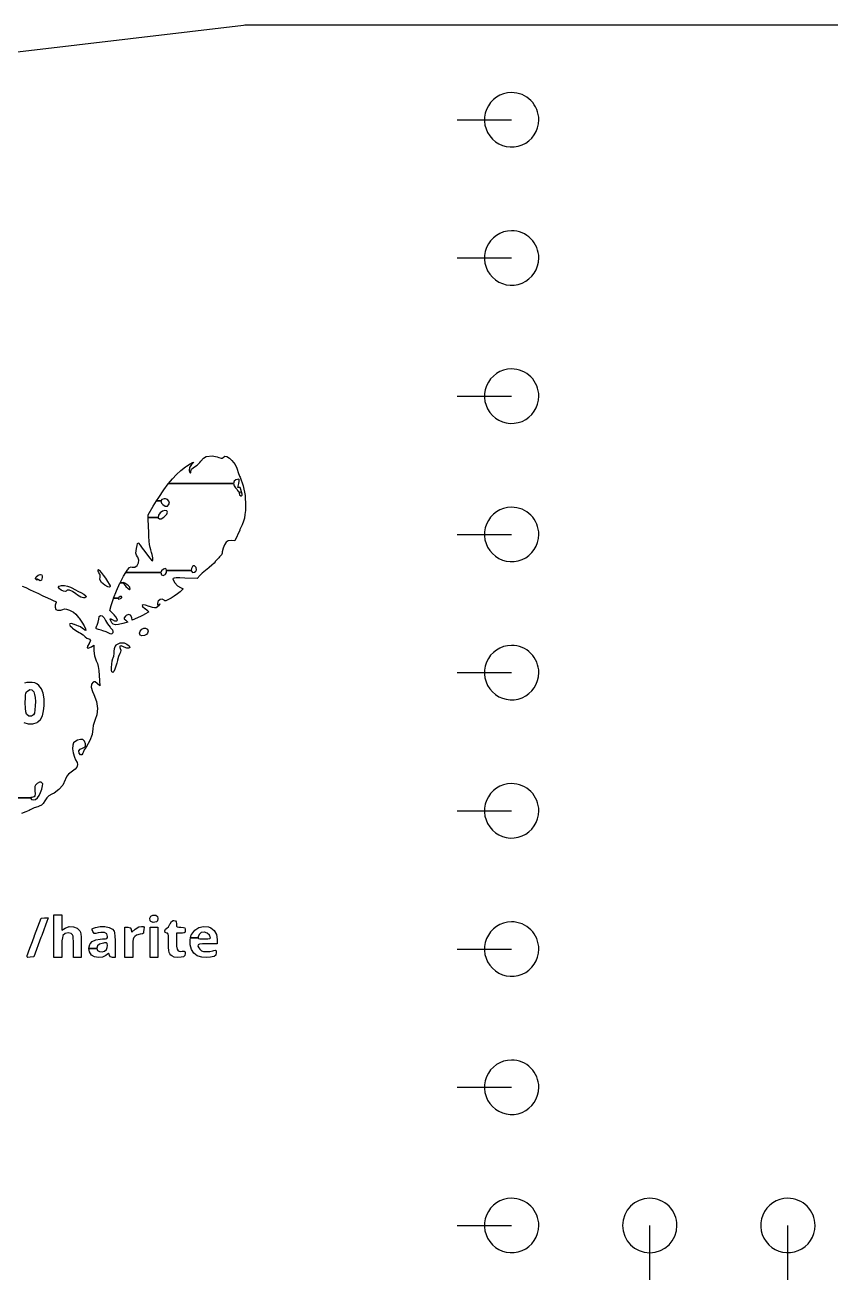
# Model space of a CAD drawing. Header units: millimetres. Extents: x 10 to 287, y 10 to 200.
# Drawn here: x 116.43 to 131.25, y 126.05 to 149.11 of the extents above; entities that cross this region are included whole.
import ezdxf

# ---------------------------------------------------------------- set-up
doc = ezdxf.new("R2010")
doc.units = ezdxf.units.MM
doc.layers.get('0').update_dxf_attribs({"linetype": 'CONTINUOUS'})

msp = doc.modelspace()

# ---------------------------------------------------------------- linework, layer by layer
at = {"color": 7}
for points in [[(120.4495, 149.1021), (47.0489, 140.4462)], [(144.5, 149.1072), (120.5507, 149.1072)], [(124.38, 147.3672), (125.38, 147.3672)], [(124.38, 147.3672), (125.38, 147.3672)], [(124.38, 147.3672), (125.38, 147.3672)], [(124.38, 147.3672), (125.38, 147.3672)], [(124.38, 144.8272), (125.38, 144.8272)], [(124.38, 144.8272), (125.38, 144.8272)], [(124.38, 144.8272), (125.38, 144.8272)], [(124.38, 144.8272), (125.38, 144.8272)], [(124.38, 142.2872), (125.38, 142.2872)], [(124.38, 142.2872), (125.38, 142.2872)], [(124.38, 142.2872), (125.38, 142.2872)], [(124.38, 142.2872), (125.38, 142.2872)], [(124.38, 139.7472), (125.38, 139.7472)], [(124.38, 139.7472), (125.38, 139.7472)], [(124.38, 139.7472), (125.38, 139.7472)], [(124.38, 139.7472), (125.38, 139.7472)], [(116.3826, 138.7944), (116.4451, 138.7699), (116.5293, 138.7314), (116.6397, 138.6782), (116.6667, 138.6651), (116.7598, 138.6202), (116.8442, 138.5804), (116.9137, 138.5484), (116.9618, 138.5272), (116.9795, 138.5204), (117.0071, 138.5065), (117.0035, 138.4874), (117.0005, 138.4835), (116.9875, 138.4487), (116.9862, 138.4091), (116.9986, 138.3703), (117.0311, 138.3546), (117.0401, 138.3533), (117.0918, 138.3566), (117.1265, 138.3682), (117.1565, 138.3776), (117.1946, 138.3731), (117.2518, 138.3532), (117.2598, 138.35), (117.3212, 138.3199), (117.369, 138.2813), (117.4164, 138.2231), (117.4255, 138.2101), (117.4772, 138.1325), (117.5173, 138.0655), (117.5427, 138.0145), (117.5505, 137.985), (117.5489, 137.9811), (117.532, 137.9866), (117.5005, 138.0104), (117.4914, 138.0185), (117.4527, 138.0486), (117.421, 138.0637), (117.4171, 138.0642), (117.3846, 138.072), (117.3405, 138.0908), (117.3389, 138.0916), (117.2888, 138.1082), (117.2589, 138.104), (117.2485, 138.0908), (117.2601, 138.0702), (117.2971, 138.0366), (117.3084, 138.0274), (117.3669, 137.9845), (117.4277, 137.9459), (117.4524, 137.9326), (117.4995, 137.9035), (117.533, 137.8728), (117.5378, 137.8656), (117.5671, 137.8381), (117.5899, 137.832), (117.627, 137.8221), (117.6342, 137.7935), (117.6113, 137.7472), (117.6093, 137.7442), (117.5788, 137.6921), (117.5747, 137.6614), (117.5955, 137.6545), (117.6395, 137.6735), (117.6534, 137.6822), (117.6975, 137.711), (117.6975, 137.6104), (117.7076, 137.5137), (117.7415, 137.4256), (117.7418, 137.4251), (117.7642, 137.3749), (117.7796, 137.3193), (117.7902, 137.2482), (117.7978, 137.153), (117.8096, 136.9656), (117.7617, 137.0097), (117.7242, 137.038), (117.6963, 137.041), (117.6833, 137.0347), (117.6541, 136.9977), (117.6511, 136.939), (117.6743, 136.8577), (117.6973, 136.8052), (117.7442, 136.6769), (117.763, 136.551), (117.7534, 136.434), (117.723, 136.347), (117.6858, 136.2386), (117.6796, 136.1736), (117.6648, 136.0711), (117.6221, 135.9575), (117.5545, 135.8404), (117.5545, 135.8403), (117.5224, 135.7888), (117.4987, 135.7425), (117.4933, 135.7287), (117.4745, 135.6942), (117.4516, 135.6951), (117.4289, 135.7254), (117.4209, 135.7686), (117.4462, 135.8021), (117.4908, 135.8206), (117.5277, 135.8391), (117.5432, 135.8582), (117.5447, 135.9014), (117.5267, 135.9476), (117.4967, 135.9786), (117.4924, 135.9806), (117.4526, 135.9811), (117.4002, 135.9647), (117.3503, 135.9373), (117.3244, 135.9142), (117.3089, 135.872), (117.3078, 135.8076), (117.3197, 135.731), (117.3434, 135.652), (117.3637, 135.6058), (117.3887, 135.5527), (117.3975, 135.5181), (117.3921, 135.4894), (117.3835, 135.4713), (117.3536, 135.4346), (117.3056, 135.3949), (117.2794, 135.3779), (117.2292, 135.3438), (117.1987, 135.3068), (117.177, 135.252), (117.1726, 135.2374), (117.1277, 135.1417), (117.0561, 135.0567), (116.9664, 134.9919), (116.9245, 134.9726), (116.872, 134.9458), (116.8324, 134.906), (116.7999, 134.8537), (116.7674, 134.8001), (116.7366, 134.7691), (116.6951, 134.7506), (116.6674, 134.7429), (116.5981, 134.7197), (116.5261, 134.6873), (116.5064, 134.6764), (116.4467, 134.6472), (116.3705, 134.6175)], [(124.38, 137.2072), (125.38, 137.2072)], [(124.38, 137.2072), (125.38, 137.2072)], [(124.38, 137.2072), (125.38, 137.2072)], [(124.38, 137.2072), (125.38, 137.2072)], [(116.4123, 136.2919), (116.4889, 136.2677), (116.5746, 136.2684), (116.6536, 136.2932), (116.6698, 136.3027), (116.7191, 136.3485), (116.7532, 136.4141), (116.7742, 136.5046), (116.7828, 136.5995), (116.7829, 136.7272), (116.7678, 136.8277), (116.7361, 136.9071), (116.6884, 136.969), (116.6499, 137.0036), (116.6138, 137.0213), (116.5653, 137.0276), (116.5275, 137.0282), (116.4657, 137.0258), (116.4245, 137.0151)], [(114.6283, 134.9085), (116.5364, 134.9085), (116.5494, 134.8775), (116.5816, 134.8671), (116.6231, 134.8776), (116.6607, 134.9059), (116.6907, 134.9485), (116.7192, 135.0063), (116.7425, 135.0685), (116.7568, 135.1243), (116.758, 135.1631), (116.7554, 135.1694), (116.7289, 135.1968), (116.6964, 135.1955), (116.6534, 135.168), (116.6246, 135.1422), (116.6116, 135.1158), (116.6105, 135.0758), (116.6148, 135.0342), (116.6196, 134.9771), (116.6154, 134.9446), (116.6002, 134.9264), (116.5924, 134.9217), (116.5609, 134.9119), (116.5477, 134.9151), (116.537, 134.9135), (116.5364, 134.9085), (114.6283, 134.9085)], [(124.38, 134.6672), (125.38, 134.6672)], [(124.38, 134.6672), (125.38, 134.6672)], [(124.38, 134.6672), (125.38, 134.6672)], [(124.38, 134.6672), (125.38, 134.6672)], [(124.38, 132.1272), (125.38, 132.1272)], [(124.38, 132.1272), (125.38, 132.1272)], [(124.38, 132.1272), (125.38, 132.1272)], [(124.38, 132.1272), (125.38, 132.1272)], [(124.38, 129.5872), (125.38, 129.5872)], [(124.38, 129.5872), (125.38, 129.5872)], [(124.38, 129.5872), (125.38, 129.5872)], [(124.38, 129.5872), (125.38, 129.5872)], [(124.38, 127.0472), (125.38, 127.0472)], [(124.38, 127.0472), (125.38, 127.0472)], [(124.38, 127.0472), (125.38, 127.0472)], [(124.38, 127.0472), (125.38, 127.0472)], [(127.92, 126.0472), (127.92, 127.0472)], [(127.92, 126.0472), (127.92, 127.0472)], [(127.92, 126.0472), (127.92, 127.0472)], [(127.92, 126.0472), (127.92, 127.0472)], [(130.46, 126.0472), (130.46, 127.0472)], [(130.46, 126.0472), (130.46, 127.0472)], [(130.46, 126.0472), (130.46, 127.0472)], [(130.46, 126.0472), (130.46, 127.0472)]]:
    msp.add_lwpolyline(points, dxfattribs=at)
for points in [[(125.38, 147.8672)], [(125.38, 147.8672)], [(125.38, 147.8672)], [(125.38, 147.8672)], [(125.38, 145.3272)], [(125.38, 145.3272)], [(125.38, 145.3272)], [(125.38, 145.3272)], [(125.38, 142.7872)], [(125.38, 142.7872)], [(125.38, 142.7872)], [(125.38, 142.7872)], [(119.9643, 141.1746), (119.9968, 141.1627), (120.04, 141.1466), (120.0628, 141.146), (120.0766, 141.1611), (120.0775, 141.1627), (120.1037, 141.1867), (120.141, 141.1817), (120.1917, 141.1468), (120.2371, 141.1033), (120.2971, 141.031), (120.3286, 140.9664), (120.3333, 140.9471), (120.3495, 140.8871), (120.3752, 140.8195), (120.3855, 140.7971), (120.4452, 140.6391), (120.4801, 140.4612), (120.489, 140.2705), (120.4849, 140.1898), (120.4773, 140.1117), (120.4669, 140.0485), (120.4502, 139.9889), (120.424, 139.9215), (120.3852, 139.835), (120.3799, 139.8236), (120.2885, 139.6271), (120.2267, 139.6328), (120.1662, 139.6271), (120.1291, 139.6027), (120.0992, 139.5578), (120.0733, 139.4941), (120.0575, 139.4283), (120.0554, 139.4012), (120.0427, 139.372), (120.011, 139.3338), (119.996, 139.3197), (119.957, 139.2817), (119.9307, 139.2491), (119.9265, 139.2412), (119.9079, 139.2179), (119.8684, 139.1814), (119.8163, 139.1393), (119.8117, 139.1358), (119.7498, 139.0867), (119.691, 139.0363), (119.6511, 138.9982), (119.5952, 138.9397), (119.3695, 138.9456), (119.2765, 138.9478), (119.2137, 138.9481), (119.1756, 138.9459), (119.1568, 138.9401), (119.1516, 138.9302), (119.1547, 138.9151), (119.155, 138.9142), (119.1865, 138.8567), (119.2391, 138.8033), (119.2916, 138.7709), (119.3406, 138.7498), (119.2827, 138.6944), (119.2358, 138.6556), (119.1726, 138.6106), (119.1175, 138.5758), (119.06, 138.5432), (119.0245, 138.528), (119.0034, 138.528), (118.9893, 138.5401), (118.9569, 138.5578), (118.9167, 138.5496), (118.8816, 138.519), (118.8755, 138.5091), (118.8659, 138.4767), (118.8698, 138.4525), (118.8829, 138.4465), (118.8962, 138.4597), (118.9093, 138.4715), (118.9118, 138.4637), (118.8985, 138.4401), (118.8686, 138.4149), (118.8421, 138.4003), (118.8157, 138.3965), (118.7783, 138.4043), (118.719, 138.4245), (118.7167, 138.4253), (118.6477, 138.4459), (118.6025, 138.4509), (118.5837, 138.4419), (118.5938, 138.4201), (118.6354, 138.3868), (118.6391, 138.3844), (118.6797, 138.3551), (118.7037, 138.3317), (118.7064, 138.3257), (118.6913, 138.3121), (118.6506, 138.2885), (118.5915, 138.2587), (118.5549, 138.2416), (118.403, 138.1729), (118.394, 138.2212), (118.3733, 138.262), (118.3373, 138.2748), (118.2949, 138.2581), (118.2772, 138.2419), (118.2543, 138.2135), (118.2567, 138.1945), (118.2834, 138.1706), (118.3243, 138.1375), (118.2309, 138.1098), (118.1497, 138.089), (118.0935, 138.0842), (118.0552, 138.0957), (118.0289, 138.1217), (118.0079, 138.1607), (118.0011, 138.187), (118.0059, 138.2018), (118.025, 138.1908), (118.0338, 138.183), (118.0759, 138.1582), (118.1149, 138.1562), (118.1348, 138.1709), (118.1293, 138.192), (118.1042, 138.2298), (118.0702, 138.2701), (117.9949, 138.3518), (118.0177, 138.4409), (118.0576, 138.571), (118.0584, 138.5732), (118.1478, 138.5732), (118.1486, 138.5518), (118.1565, 138.5554), (118.1858, 138.5724), (118.1931, 138.5732), (118.2139, 138.5845), (118.2155, 138.5911), (118.204, 138.6084), (118.1793, 138.6069), (118.1557, 138.5905), (118.1478, 138.5732), (118.0584, 138.5732), (118.1116, 138.7114), (118.1749, 138.8511), (118.1797, 138.8601), (118.2333, 138.8601), (118.2441, 138.8427), (118.2713, 138.8085), (118.2887, 138.7883), (118.3268, 138.7519), (118.3553, 138.7366), (118.3687, 138.7432), (118.3616, 138.7722), (118.3579, 138.7795), (118.3377, 138.8027), (118.3048, 138.8288), (118.2695, 138.8513), (118.2423, 138.8633), (118.2333, 138.8601), (118.1797, 138.8601), (118.2424, 138.9792), (118.2865, 139.0489), (118.93, 139.0489), (118.942, 139.0073), (118.9717, 138.9926), (119.0095, 139.0087), (119.0157, 139.0144), (119.0317, 139.0444), (119.0366, 139.0814), (119.0355, 139.086), (119.489, 139.086), (119.4912, 139.0707), (119.5138, 139.0493), (119.5467, 139.0508), (119.5761, 139.0712), (119.588, 139.0981), (119.5803, 139.1415), (119.5502, 139.1682), (119.5334, 139.1713), (119.5137, 139.1567), (119.4966, 139.1228), (119.489, 139.086), (119.0355, 139.086), (119.0299, 139.1105), (119.0181, 139.118), (118.976, 139.1061), (118.9419, 139.0779), (118.93, 139.0489), (118.2865, 139.0489), (118.309, 139.0846), (118.3181, 139.0971), (118.3539, 139.1367), (118.3855, 139.1488), (118.4017, 139.1467), (118.4548, 139.1484), (118.4963, 139.1764), (118.5214, 139.222), (118.5258, 139.2766), (118.5047, 139.3314), (118.5015, 139.3358), (118.4805, 139.3689), (118.4723, 139.4011), (118.4754, 139.4459), (118.4825, 139.4875), (118.4936, 139.5431), (118.503, 139.5823), (118.5074, 139.5946), (118.5197, 139.5835), (118.5484, 139.5489), (118.5893, 139.496), (118.637, 139.4317), (118.6864, 139.3653), (118.7287, 139.311), (118.7595, 139.2746), (118.7737, 139.2617), (118.7856, 139.2761), (118.784, 139.3175), (118.7696, 139.3802), (118.7583, 139.416), (118.7432, 139.4636), (118.7317, 139.5095), (118.7232, 139.5608), (118.7167, 139.6243), (118.7114, 139.7069), (118.7064, 139.8155), (118.7044, 139.8683), (118.6971, 140.0598), (118.8817, 140.0598), (118.8834, 140.0544), (118.9023, 140.0322), (118.9349, 140.0362), (118.9853, 140.0671), (118.9953, 140.0746), (119.0388, 140.118), (119.0533, 140.1547), (119.0408, 140.1788), (119.0034, 140.1845), (118.9609, 140.1735), (118.916, 140.144), (118.8869, 140.102), (118.8817, 140.0598), (118.6971, 140.0598), (118.6952, 140.1094), (118.7903, 140.2645), (118.8513, 140.362), (118.9288, 140.362), (118.944, 140.3223), (118.9657, 140.2969), (119.0111, 140.2655), (119.0507, 140.2689), (119.0733, 140.2885), (119.0868, 140.3203), (119.0761, 140.3595), (119.0542, 140.39), (119.0182, 140.4006), (118.9931, 140.4007), (118.9454, 140.3893), (118.9288, 140.362), (118.8513, 140.362), (118.8926, 140.428), (118.9828, 140.564), (119.0647, 140.6769), (119.0717, 140.6855), (120.2689, 140.6855), (120.2795, 140.6395), (120.3053, 140.6054), (120.3324, 140.5742), (120.3411, 140.552), (120.3558, 140.5319), (120.3723, 140.5277), (120.3888, 140.523), (120.3823, 140.5176), (120.3687, 140.4985), (120.377, 140.4735), (120.4009, 140.4582), (120.4067, 140.4577), (120.4251, 140.4702), (120.4235, 140.489), (120.4124, 140.5299), (120.4022, 140.5704), (120.3862, 140.6065), (120.3637, 140.6104), (120.3455, 140.61), (120.3493, 140.6316), (120.3652, 140.683), (120.3729, 140.7283), (120.3711, 140.7567), (120.3656, 140.7611), (120.3373, 140.7566), (120.3098, 140.7501), (120.2791, 140.7264), (120.2689, 140.6855), (119.0717, 140.6855), (119.1419, 140.7711), (119.2181, 140.8511), (119.297, 140.9214), (119.3824, 140.9865), (119.4009, 140.9995), (119.4676, 141.044), (119.5113, 141.0694), (119.5305, 141.0752), (119.5237, 141.0611), (119.4925, 141.0292), (119.4554, 140.9756), (119.4516, 140.9193), (119.4658, 140.8864), (119.4783, 140.8741), (119.483, 140.8928), (119.4834, 140.9079), (119.492, 140.9456), (119.5232, 140.9737), (119.547, 140.9862), (119.5957, 141.0196), (119.6449, 141.0691), (119.6623, 141.0918), (119.7117, 141.1492), (119.7627, 141.1768), (119.7709, 141.1787), (119.8741, 141.1893)], [(125.38, 140.2472)], [(125.38, 140.2472)], [(125.38, 140.2472)], [(125.38, 140.2472)], [(117.8021, 139.0863), (117.8328, 139.0499), (117.8715, 138.9986), (117.9129, 138.9402), (117.9517, 138.8824), (117.9822, 138.8329), (117.9992, 138.7994), (118.001, 138.792), (117.9879, 138.7792), (117.9523, 138.7867), (117.9002, 138.8131), (117.8996, 138.8135), (117.8391, 138.8641), (117.8108, 138.9212), (117.8121, 138.9668), (117.8145, 139.0025), (117.8069, 139.0184), (117.7912, 139.0392), (117.7806, 139.0699), (117.7793, 139.0948), (117.785, 139.1002)], [(116.7418, 139.0044), (116.7489, 138.9786), (116.7474, 138.9542), (116.7357, 138.9063), (116.7127, 138.8922), (116.6778, 138.9115), (116.6719, 138.9169), (116.6523, 138.9319), (116.6528, 138.9233), (116.6575, 138.9068), (116.6464, 138.9109), (116.6272, 138.9326), (116.6257, 138.9392), (116.6405, 138.9692), (116.6747, 138.9969), (116.7136, 139.0107), (116.7175, 139.0109)], [(117.1556, 138.8059), (117.2157, 138.7955), (117.2716, 138.7762), (117.291, 138.7658), (117.3465, 138.7347), (117.4155, 138.7), (117.4562, 138.6812), (117.5153, 138.6497), (117.5486, 138.6206), (117.5544, 138.5977), (117.5308, 138.5845), (117.5054, 138.5828), (117.4587, 138.5962), (117.3984, 138.6321), (117.3694, 138.6543), (117.3046, 138.6991), (117.2498, 138.722), (117.21, 138.7216), (117.1922, 138.7027), (117.1738, 138.6954), (117.1387, 138.7046), (117.0982, 138.7246), (117.0636, 138.7497), (117.046, 138.7741), (117.0455, 138.7781), (117.0609, 138.7976), (117.1008, 138.8067)], [(117.8499, 138.248), (117.8863, 138.2115), (117.9145, 138.1647), (117.9515, 138.1031), (117.9964, 138.044), (118.006, 138.0335), (118.0402, 137.9919), (118.0498, 137.9613), (118.0443, 137.9409), (118.0305, 137.9186), (118.0115, 137.9168), (117.9748, 137.9341), (117.9245, 137.956), (117.8603, 137.978), (117.8345, 137.9853), (117.7829, 138.0001), (117.7475, 138.0123), (117.739, 138.0167), (117.7406, 138.0365), (117.7558, 138.0737), (117.7587, 138.0795), (117.7788, 138.1347), (117.7868, 138.1873), (117.7954, 138.2368), (117.818, 138.2568)], [(118.6821, 138.006), (118.6965, 137.9694), (118.6877, 137.9295), (118.6692, 137.9089), (118.6273, 137.8905), (118.5814, 137.8861), (118.5489, 137.8974), (118.5489, 137.8974), (118.5357, 137.9314), (118.548, 137.9701), (118.5784, 138.0042), (118.6197, 138.0242), (118.6472, 138.0254)], [(118.2541, 137.753), (118.3065, 137.7299), (118.348, 137.6975), (118.3588, 137.672), (118.3434, 137.6574), (118.3067, 137.6574), (118.2534, 137.6758), (118.2449, 137.6801), (118.1991, 137.6973), (118.1752, 137.6922), (118.1769, 137.6664), (118.1843, 137.6527), (118.1959, 137.6215), (118.1878, 137.585), (118.1757, 137.5598), (118.1518, 137.501), (118.1341, 137.4362), (118.1331, 137.4307), (118.1216, 137.3837), (118.1033, 137.3276), (118.0824, 137.2727), (118.0626, 137.2293), (118.0481, 137.2076), (118.046, 137.2068), (118.0315, 137.2189), (118.0303, 137.2207), (118.0246, 137.2501), (118.0242, 137.3017), (118.0281, 137.3629), (118.0354, 137.4214), (118.0449, 137.4648), (118.0519, 137.479), (118.0637, 137.5077), (118.0712, 137.5584), (118.0726, 137.5931), (118.0754, 137.6523), (118.0872, 137.6895), (118.1127, 137.7178), (118.1196, 137.7235), (118.1847, 137.7558)], [(125.38, 137.7072)], [(125.38, 137.7072)], [(125.38, 137.7072)], [(125.38, 137.7072)], [(116.5608, 136.891), (116.5934, 136.8517), (116.6094, 136.8083), (116.619, 136.7503), (116.6227, 136.6764), (116.6211, 136.597), (116.6148, 136.5225), (116.6043, 136.4633), (116.5908, 136.4308), (116.5503, 136.4058), (116.5035, 136.4083), (116.4652, 136.4368), (116.4611, 136.4432), (116.4489, 136.4848), (116.4411, 136.5564), (116.4382, 136.6524), (116.4382, 136.657), (116.439, 136.7395), (116.4426, 136.7945), (116.4504, 136.8301), (116.4638, 136.8548), (116.4763, 136.8688), (116.5208, 136.8971)], [(125.38, 135.1672)], [(125.38, 135.1672)], [(125.38, 135.1672)], [(125.38, 135.1672)], [(116.8572, 132.7019), (116.8579, 132.701), (116.852, 132.683), (116.8353, 132.6366), (116.8098, 132.5666), (116.7772, 132.4781), (116.7394, 132.3761), (116.7252, 132.3382), (116.5925, 131.9821), (116.5272, 131.9765), (116.4849, 131.9747), (116.4698, 131.9832), (116.4735, 132.0075), (116.4747, 132.0113), (116.4848, 132.0403), (116.5053, 132.0967), (116.534, 132.1747), (116.5687, 132.268), (116.6072, 132.3709), (116.6084, 132.3742), (116.7292, 132.6966), (116.7936, 132.7021), (116.8356, 132.7041)], [(117.108, 132.6168), (117.108, 132.4745), (117.1713, 132.5119), (117.2467, 132.5391), (117.3241, 132.5383), (117.393, 132.5106), (117.425, 132.4823), (117.4416, 132.4605), (117.4529, 132.4358), (117.4599, 132.4013), (117.4636, 132.35), (117.4651, 132.2749), (117.4653, 132.2044), (117.4653, 131.9732), (117.3938, 131.9732), (117.3224, 131.9732), (117.3224, 132.1782), (117.322, 132.2667), (117.32, 132.3265), (117.315, 132.3645), (117.306, 132.3877), (117.2915, 132.4029), (117.2801, 132.4108), (117.2268, 132.4268), (117.1726, 132.4135), (117.1306, 132.3744), (117.127, 132.3682), (117.1189, 132.3357), (117.1125, 132.2772), (117.1087, 132.2022), (117.108, 132.153), (117.108, 131.9732), (117.0366, 131.9732), (116.9651, 131.9732), (116.9651, 132.3661), (116.9651, 132.7591), (117.0366, 132.7591), (117.108, 132.7591)], [(118.8351, 132.7518), (118.8406, 132.7502), (118.867, 132.7264), (118.877, 132.6873), (118.8699, 132.6485), (118.8481, 132.627), (118.7914, 132.6167), (118.7489, 132.6311), (118.7367, 132.6455), (118.7259, 132.6926), (118.7435, 132.7309), (118.7823, 132.7531)], [(119.201, 132.6474), (119.2136, 132.6268), (119.2158, 132.5894), (119.2175, 132.551), (119.2291, 132.5328), (119.2604, 132.5273), (119.2961, 132.5269), (119.3456, 132.5253), (119.369, 132.5164), (119.3761, 132.4935), (119.3765, 132.4733), (119.3742, 132.4404), (119.3607, 132.4247), (119.3265, 132.42), (119.2961, 132.4197), (119.2158, 132.4197), (119.2158, 132.2701), (119.2186, 132.1818), (119.2288, 132.1242), (119.2493, 132.0926), (119.2827, 132.0823), (119.323, 132.0866), (119.3603, 132.0908), (119.3745, 132.0769), (119.3765, 132.0461), (119.3704, 132.0083), (119.3477, 131.9859), (119.3017, 131.9754), (119.2403, 131.9732), (119.1773, 131.9797), (119.1319, 132.0032), (119.1167, 132.017), (119.0966, 132.0397), (119.0838, 132.0648), (119.0767, 132.1005), (119.0735, 132.1551), (119.0729, 132.2369), (119.0729, 132.2403), (119.0724, 132.3218), (119.0701, 132.374), (119.0646, 132.4035), (119.0548, 132.4165), (119.0393, 132.4197), (119.0371, 132.4197), (119.0088, 132.4319), (119.0018, 132.4603), (119.0161, 132.4922), (119.0372, 132.509), (119.0679, 132.538), (119.0959, 132.5836), (119.0988, 132.5901), (119.1237, 132.6339), (119.1548, 132.6508), (119.1702, 132.6519)], [(125.38, 132.6272)], [(125.38, 132.6272)], [(125.38, 132.6272)], [(125.38, 132.6272)], [(117.901, 132.5408), (117.9792, 132.5239), (118.0405, 132.4926), (118.0711, 132.4581), (118.0788, 132.4261), (118.085, 132.3662), (118.089, 132.2861), (118.0904, 132.1976), (118.0904, 131.9732), (118.0441, 131.9732), (118.0026, 131.9851), (117.9884, 132.0089), (117.9774, 132.0378), (117.9706, 132.0446), (117.9521, 132.0347), (117.919, 132.0107), (117.9167, 132.0089), (117.8553, 131.9796), (117.7819, 131.9712), (117.7101, 131.9832), (117.6538, 132.0153), (117.652, 132.017), (117.6181, 132.0737), (117.608, 132.1401), (117.7511, 132.1401), (117.7656, 132.1031), (117.802, 132.0816), (117.8492, 132.0765), (117.8964, 132.0891), (117.9327, 132.1204), (117.9335, 132.1216), (117.9436, 132.1543), (117.9473, 132.1943), (117.9452, 132.2267), (117.9317, 132.2397), (117.897, 132.2389), (117.8754, 132.2361), (117.8045, 132.2188), (117.7643, 132.1883), (117.7511, 132.1421), (117.7511, 132.1401), (117.608, 132.1401), (117.6074, 132.1442), (117.6216, 132.2137), (117.6275, 132.2259), (117.6668, 132.2654), (117.7325, 132.2948), (117.8157, 132.3107), (117.8577, 132.3125), (117.9109, 132.3141), (117.9376, 132.3214), (117.9467, 132.339), (117.9475, 132.355), (117.9339, 132.4047), (117.8938, 132.431), (117.8288, 132.433), (117.8268, 132.4327), (117.7749, 132.4235), (117.7354, 132.4132), (117.7319, 132.4119), (117.704, 132.4158), (117.6821, 132.4481), (117.6679, 132.4806), (117.6689, 132.4982), (117.6916, 132.5106), (117.7314, 132.5242), (117.8152, 132.5415)], [(118.613, 132.5419), (118.6246, 132.5259), (118.6196, 132.4889), (118.6118, 132.4451), (118.6084, 132.4176), (118.6084, 132.4175), (118.5928, 132.4069), (118.5546, 132.4019), (118.549, 132.4019), (118.483, 132.3856), (118.4508, 132.3605), (118.4325, 132.3371), (118.421, 132.3087), (118.4148, 132.2667), (118.4123, 132.2028), (118.412, 132.1462), (118.412, 131.9732), (118.3405, 131.9732), (118.2691, 131.9732), (118.2691, 132.25), (118.2691, 132.5269), (118.3223, 132.5269), (118.3637, 132.5197), (118.3838, 132.4925), (118.3868, 132.4821), (118.398, 132.4373), (118.4592, 132.491), (118.5252, 132.5338), (118.5756, 132.5448)], [(118.8764, 132.25), (118.8764, 131.9732), (118.8049, 131.9732), (118.7335, 131.9732), (118.7335, 132.25), (118.7335, 132.5269), (118.8049, 132.5269), (118.8764, 132.5269)], [(119.8061, 132.5335), (119.8479, 132.5177), (119.9129, 132.4682), (119.9529, 132.3949), (119.966, 132.3053), (119.966, 132.2232), (119.7873, 132.2232), (119.6984, 132.2219), (119.6416, 132.2164), (119.6133, 132.2043), (119.6101, 132.1831), (119.6283, 132.1506), (119.6457, 132.1274), (119.6757, 132.0976), (119.7129, 132.0837), (119.7696, 132.0803), (119.832, 132.084), (119.8867, 132.0931), (119.9023, 132.0978), (119.9344, 132.1068), (119.9464, 132.0942), (119.9481, 132.0616), (119.9395, 132.0176), (119.908, 131.9929), (119.9023, 131.9906), (119.8409, 131.9775), (119.7624, 131.9741), (119.682, 131.9799), (119.6155, 131.9942), (119.5981, 132.0012), (119.5375, 132.0497), (119.4941, 132.1216), (119.4701, 132.2076), (119.468, 132.2988), (119.4761, 132.3312), (119.614, 132.3312), (119.6216, 132.3192), (119.6484, 132.3139), (119.7017, 132.3126), (119.7236, 132.3125), (119.793, 132.315), (119.8308, 132.323), (119.8409, 132.3354), (119.8249, 132.3843), (119.7842, 132.4216), (119.7297, 132.4375), (119.726, 132.4376), (119.6717, 132.4289), (119.6375, 132.3978), (119.6186, 132.3527), (119.614, 132.3312), (119.4761, 132.3312), (119.4899, 132.386), (119.4971, 132.4015), (119.5525, 132.4751), (119.6276, 132.5233), (119.7147, 132.5437)], [(125.38, 130.0872)], [(125.38, 130.0872)], [(125.38, 130.0872)], [(125.38, 130.0872)], [(125.38, 127.5472)], [(125.38, 127.5472)], [(125.38, 127.5472)], [(125.38, 127.5472)], [(127.92, 127.5472)], [(127.92, 127.5472)], [(127.92, 127.5472)], [(127.92, 127.5472)], [(130.46, 127.5472)], [(130.46, 127.5472)], [(130.46, 127.5472)], [(130.46, 127.5472)]]:
    msp.add_lwpolyline(points, close=True, dxfattribs=at)
for points in [[(120.5507, 149.1072), (120.516902, 149.107211), (120.483125, 149.105509), (120.4495, 149.1021)], [(125.38, 147.8672), (125.177769, 147.8672), (124.995451, 147.745379), (124.91806, 147.558542)], [(125.38, 147.8672), (125.177769, 147.8672), (124.995451, 147.745379), (124.91806, 147.558542)], [(125.38, 147.8672), (125.177769, 147.8672), (124.995451, 147.745379), (124.91806, 147.558542)], [(125.38, 147.8672), (125.177769, 147.8672), (124.995451, 147.745379), (124.91806, 147.558542)], [(125.733553, 147.720753), (125.639785, 147.814522), (125.512608, 147.8672), (125.38, 147.8672)], [(125.733553, 147.720753), (125.639785, 147.814522), (125.512608, 147.8672), (125.38, 147.8672)], [(125.733553, 147.720753), (125.639785, 147.814522), (125.512608, 147.8672), (125.38, 147.8672)], [(125.733553, 147.720753), (125.639785, 147.814522), (125.512608, 147.8672), (125.38, 147.8672)], [(125.88, 147.3672), (125.88, 147.499808), (125.827322, 147.626985), (125.733553, 147.720753)], [(125.88, 147.3672), (125.88, 147.499808), (125.827322, 147.626985), (125.733553, 147.720753)], [(125.88, 147.3672), (125.88, 147.499808), (125.827322, 147.626985), (125.733553, 147.720753)], [(125.88, 147.3672), (125.88, 147.499808), (125.827322, 147.626985), (125.733553, 147.720753)], [(124.91806, 147.558542), (124.84067, 147.371705), (124.883448, 147.156646), (125.026447, 147.013647)], [(124.91806, 147.558542), (124.84067, 147.371705), (124.883448, 147.156646), (125.026447, 147.013647)], [(124.91806, 147.558542), (124.84067, 147.371705), (124.883448, 147.156646), (125.026447, 147.013647)], [(124.91806, 147.558542), (124.84067, 147.371705), (124.883448, 147.156646), (125.026447, 147.013647)], [(125.571342, 146.90526), (125.758179, 146.982651), (125.88, 147.164969), (125.88, 147.3672)], [(125.571342, 146.90526), (125.758179, 146.982651), (125.88, 147.164969), (125.88, 147.3672)], [(125.571342, 146.90526), (125.758179, 146.982651), (125.88, 147.164969), (125.88, 147.3672)], [(125.571342, 146.90526), (125.758179, 146.982651), (125.88, 147.164969), (125.88, 147.3672)], [(125.026447, 147.013647), (125.169446, 146.870648), (125.384505, 146.82787), (125.571342, 146.90526)], [(125.026447, 147.013647), (125.169446, 146.870648), (125.384505, 146.82787), (125.571342, 146.90526)], [(125.026447, 147.013647), (125.169446, 146.870648), (125.384505, 146.82787), (125.571342, 146.90526)], [(125.026447, 147.013647), (125.169446, 146.870648), (125.384505, 146.82787), (125.571342, 146.90526)], [(125.38, 145.3272), (125.177769, 145.3272), (124.995451, 145.205379), (124.91806, 145.018542)], [(125.38, 145.3272), (125.177769, 145.3272), (124.995451, 145.205379), (124.91806, 145.018542)], [(125.38, 145.3272), (125.177769, 145.3272), (124.995451, 145.205379), (124.91806, 145.018542)], [(125.38, 145.3272), (125.177769, 145.3272), (124.995451, 145.205379), (124.91806, 145.018542)], [(125.733553, 145.180753), (125.639785, 145.274522), (125.512608, 145.3272), (125.38, 145.3272)], [(125.733553, 145.180753), (125.639785, 145.274522), (125.512608, 145.3272), (125.38, 145.3272)], [(125.733553, 145.180753), (125.639785, 145.274522), (125.512608, 145.3272), (125.38, 145.3272)], [(125.733553, 145.180753), (125.639785, 145.274522), (125.512608, 145.3272), (125.38, 145.3272)], [(125.88, 144.8272), (125.88, 144.959808), (125.827322, 145.086985), (125.733553, 145.180753)], [(125.88, 144.8272), (125.88, 144.959808), (125.827322, 145.086985), (125.733553, 145.180753)], [(125.88, 144.8272), (125.88, 144.959808), (125.827322, 145.086985), (125.733553, 145.180753)], [(125.88, 144.8272), (125.88, 144.959808), (125.827322, 145.086985), (125.733553, 145.180753)], [(124.91806, 145.018542), (124.84067, 144.831705), (124.883448, 144.616646), (125.026447, 144.473647)], [(124.91806, 145.018542), (124.84067, 144.831705), (124.883448, 144.616646), (125.026447, 144.473647)], [(124.91806, 145.018542), (124.84067, 144.831705), (124.883448, 144.616646), (125.026447, 144.473647)], [(124.91806, 145.018542), (124.84067, 144.831705), (124.883448, 144.616646), (125.026447, 144.473647)], [(125.571342, 144.36526), (125.758179, 144.442651), (125.88, 144.624969), (125.88, 144.8272)], [(125.571342, 144.36526), (125.758179, 144.442651), (125.88, 144.624969), (125.88, 144.8272)], [(125.571342, 144.36526), (125.758179, 144.442651), (125.88, 144.624969), (125.88, 144.8272)], [(125.571342, 144.36526), (125.758179, 144.442651), (125.88, 144.624969), (125.88, 144.8272)], [(125.026447, 144.473647), (125.169446, 144.330648), (125.384505, 144.28787), (125.571342, 144.36526)], [(125.026447, 144.473647), (125.169446, 144.330648), (125.384505, 144.28787), (125.571342, 144.36526)], [(125.026447, 144.473647), (125.169446, 144.330648), (125.384505, 144.28787), (125.571342, 144.36526)], [(125.026447, 144.473647), (125.169446, 144.330648), (125.384505, 144.28787), (125.571342, 144.36526)], [(125.38, 142.7872), (125.177769, 142.7872), (124.995451, 142.665379), (124.91806, 142.478542)], [(125.38, 142.7872), (125.177769, 142.7872), (124.995451, 142.665379), (124.91806, 142.478542)], [(125.38, 142.7872), (125.177769, 142.7872), (124.995451, 142.665379), (124.91806, 142.478542)], [(125.38, 142.7872), (125.177769, 142.7872), (124.995451, 142.665379), (124.91806, 142.478542)], [(125.733553, 142.640753), (125.639785, 142.734522), (125.512608, 142.7872), (125.38, 142.7872)], [(125.733553, 142.640753), (125.639785, 142.734522), (125.512608, 142.7872), (125.38, 142.7872)], [(125.733553, 142.640753), (125.639785, 142.734522), (125.512608, 142.7872), (125.38, 142.7872)], [(125.733553, 142.640753), (125.639785, 142.734522), (125.512608, 142.7872), (125.38, 142.7872)], [(125.88, 142.2872), (125.88, 142.419808), (125.827322, 142.546985), (125.733553, 142.640753)], [(125.88, 142.2872), (125.88, 142.419808), (125.827322, 142.546985), (125.733553, 142.640753)], [(125.88, 142.2872), (125.88, 142.419808), (125.827322, 142.546985), (125.733553, 142.640753)], [(125.88, 142.2872), (125.88, 142.419808), (125.827322, 142.546985), (125.733553, 142.640753)], [(124.91806, 142.478542), (124.84067, 142.291705), (124.883448, 142.076646), (125.026447, 141.933647)], [(124.91806, 142.478542), (124.84067, 142.291705), (124.883448, 142.076646), (125.026447, 141.933647)], [(124.91806, 142.478542), (124.84067, 142.291705), (124.883448, 142.076646), (125.026447, 141.933647)], [(124.91806, 142.478542), (124.84067, 142.291705), (124.883448, 142.076646), (125.026447, 141.933647)], [(125.571342, 141.82526), (125.758179, 141.902651), (125.88, 142.084969), (125.88, 142.2872)], [(125.571342, 141.82526), (125.758179, 141.902651), (125.88, 142.084969), (125.88, 142.2872)], [(125.571342, 141.82526), (125.758179, 141.902651), (125.88, 142.084969), (125.88, 142.2872)], [(125.571342, 141.82526), (125.758179, 141.902651), (125.88, 142.084969), (125.88, 142.2872)], [(125.026447, 141.933647), (125.169446, 141.790648), (125.384505, 141.74787), (125.571342, 141.82526)], [(125.026447, 141.933647), (125.169446, 141.790648), (125.384505, 141.74787), (125.571342, 141.82526)], [(125.026447, 141.933647), (125.169446, 141.790648), (125.384505, 141.74787), (125.571342, 141.82526)], [(125.026447, 141.933647), (125.169446, 141.790648), (125.384505, 141.74787), (125.571342, 141.82526)], [(125.38, 140.2472), (125.177769, 140.2472), (124.995451, 140.125379), (124.91806, 139.938542)], [(125.38, 140.2472), (125.177769, 140.2472), (124.995451, 140.125379), (124.91806, 139.938542)], [(125.38, 140.2472), (125.177769, 140.2472), (124.995451, 140.125379), (124.91806, 139.938542)], [(125.38, 140.2472), (125.177769, 140.2472), (124.995451, 140.125379), (124.91806, 139.938542)], [(125.733553, 140.100753), (125.639785, 140.194522), (125.512608, 140.2472), (125.38, 140.2472)], [(125.733553, 140.100753), (125.639785, 140.194522), (125.512608, 140.2472), (125.38, 140.2472)], [(125.733553, 140.100753), (125.639785, 140.194522), (125.512608, 140.2472), (125.38, 140.2472)], [(125.733553, 140.100753), (125.639785, 140.194522), (125.512608, 140.2472), (125.38, 140.2472)], [(125.88, 139.7472), (125.88, 139.879808), (125.827322, 140.006985), (125.733553, 140.100753)], [(125.88, 139.7472), (125.88, 139.879808), (125.827322, 140.006985), (125.733553, 140.100753)], [(125.88, 139.7472), (125.88, 139.879808), (125.827322, 140.006985), (125.733553, 140.100753)], [(125.88, 139.7472), (125.88, 139.879808), (125.827322, 140.006985), (125.733553, 140.100753)], [(124.91806, 139.938542), (124.84067, 139.751705), (124.883448, 139.536646), (125.026447, 139.393647)], [(124.91806, 139.938542), (124.84067, 139.751705), (124.883448, 139.536646), (125.026447, 139.393647)], [(124.91806, 139.938542), (124.84067, 139.751705), (124.883448, 139.536646), (125.026447, 139.393647)], [(124.91806, 139.938542), (124.84067, 139.751705), (124.883448, 139.536646), (125.026447, 139.393647)], [(125.571342, 139.28526), (125.758179, 139.362651), (125.88, 139.544969), (125.88, 139.7472)], [(125.571342, 139.28526), (125.758179, 139.362651), (125.88, 139.544969), (125.88, 139.7472)], [(125.571342, 139.28526), (125.758179, 139.362651), (125.88, 139.544969), (125.88, 139.7472)], [(125.571342, 139.28526), (125.758179, 139.362651), (125.88, 139.544969), (125.88, 139.7472)], [(125.026447, 139.393647), (125.169446, 139.250648), (125.384505, 139.20787), (125.571342, 139.28526)], [(125.026447, 139.393647), (125.169446, 139.250648), (125.384505, 139.20787), (125.571342, 139.28526)], [(125.026447, 139.393647), (125.169446, 139.250648), (125.384505, 139.20787), (125.571342, 139.28526)], [(125.026447, 139.393647), (125.169446, 139.250648), (125.384505, 139.20787), (125.571342, 139.28526)], [(125.38, 137.7072), (125.177769, 137.7072), (124.995451, 137.585379), (124.91806, 137.398542)], [(125.38, 137.7072), (125.177769, 137.7072), (124.995451, 137.585379), (124.91806, 137.398542)], [(125.38, 137.7072), (125.177769, 137.7072), (124.995451, 137.585379), (124.91806, 137.398542)], [(125.38, 137.7072), (125.177769, 137.7072), (124.995451, 137.585379), (124.91806, 137.398542)], [(125.733553, 137.560753), (125.639785, 137.654522), (125.512608, 137.7072), (125.38, 137.7072)], [(125.733553, 137.560753), (125.639785, 137.654522), (125.512608, 137.7072), (125.38, 137.7072)], [(125.733553, 137.560753), (125.639785, 137.654522), (125.512608, 137.7072), (125.38, 137.7072)], [(125.733553, 137.560753), (125.639785, 137.654522), (125.512608, 137.7072), (125.38, 137.7072)], [(125.88, 137.2072), (125.88, 137.339808), (125.827322, 137.466985), (125.733553, 137.560753)], [(125.88, 137.2072), (125.88, 137.339808), (125.827322, 137.466985), (125.733553, 137.560753)], [(125.88, 137.2072), (125.88, 137.339808), (125.827322, 137.466985), (125.733553, 137.560753)], [(125.88, 137.2072), (125.88, 137.339808), (125.827322, 137.466985), (125.733553, 137.560753)], [(124.91806, 137.398542), (124.84067, 137.211705), (124.883448, 136.996646), (125.026447, 136.853647)], [(124.91806, 137.398542), (124.84067, 137.211705), (124.883448, 136.996646), (125.026447, 136.853647)], [(124.91806, 137.398542), (124.84067, 137.211705), (124.883448, 136.996646), (125.026447, 136.853647)], [(124.91806, 137.398542), (124.84067, 137.211705), (124.883448, 136.996646), (125.026447, 136.853647)], [(125.571342, 136.74526), (125.758179, 136.822651), (125.88, 137.004969), (125.88, 137.2072)], [(125.571342, 136.74526), (125.758179, 136.822651), (125.88, 137.004969), (125.88, 137.2072)], [(125.571342, 136.74526), (125.758179, 136.822651), (125.88, 137.004969), (125.88, 137.2072)], [(125.571342, 136.74526), (125.758179, 136.822651), (125.88, 137.004969), (125.88, 137.2072)], [(125.026447, 136.853647), (125.169446, 136.710648), (125.384505, 136.66787), (125.571342, 136.74526)], [(125.026447, 136.853647), (125.169446, 136.710648), (125.384505, 136.66787), (125.571342, 136.74526)], [(125.026447, 136.853647), (125.169446, 136.710648), (125.384505, 136.66787), (125.571342, 136.74526)], [(125.026447, 136.853647), (125.169446, 136.710648), (125.384505, 136.66787), (125.571342, 136.74526)], [(125.38, 135.1672), (125.177769, 135.1672), (124.995451, 135.045379), (124.91806, 134.858542)], [(125.38, 135.1672), (125.177769, 135.1672), (124.995451, 135.045379), (124.91806, 134.858542)], [(125.38, 135.1672), (125.177769, 135.1672), (124.995451, 135.045379), (124.91806, 134.858542)], [(125.38, 135.1672), (125.177769, 135.1672), (124.995451, 135.045379), (124.91806, 134.858542)], [(125.733553, 135.020753), (125.639785, 135.114522), (125.512608, 135.1672), (125.38, 135.1672)], [(125.733553, 135.020753), (125.639785, 135.114522), (125.512608, 135.1672), (125.38, 135.1672)], [(125.733553, 135.020753), (125.639785, 135.114522), (125.512608, 135.1672), (125.38, 135.1672)], [(125.733553, 135.020753), (125.639785, 135.114522), (125.512608, 135.1672), (125.38, 135.1672)], [(125.88, 134.6672), (125.88, 134.799808), (125.827322, 134.926985), (125.733553, 135.020753)], [(125.88, 134.6672), (125.88, 134.799808), (125.827322, 134.926985), (125.733553, 135.020753)], [(125.88, 134.6672), (125.88, 134.799808), (125.827322, 134.926985), (125.733553, 135.020753)], [(125.88, 134.6672), (125.88, 134.799808), (125.827322, 134.926985), (125.733553, 135.020753)], [(124.91806, 134.858542), (124.84067, 134.671705), (124.883448, 134.456646), (125.026447, 134.313647)], [(124.91806, 134.858542), (124.84067, 134.671705), (124.883448, 134.456646), (125.026447, 134.313647)], [(124.91806, 134.858542), (124.84067, 134.671705), (124.883448, 134.456646), (125.026447, 134.313647)], [(124.91806, 134.858542), (124.84067, 134.671705), (124.883448, 134.456646), (125.026447, 134.313647)], [(125.571342, 134.20526), (125.758179, 134.282651), (125.88, 134.464969), (125.88, 134.6672)], [(125.571342, 134.20526), (125.758179, 134.282651), (125.88, 134.464969), (125.88, 134.6672)], [(125.571342, 134.20526), (125.758179, 134.282651), (125.88, 134.464969), (125.88, 134.6672)], [(125.571342, 134.20526), (125.758179, 134.282651), (125.88, 134.464969), (125.88, 134.6672)], [(125.026447, 134.313647), (125.169446, 134.170648), (125.384505, 134.12787), (125.571342, 134.20526)], [(125.026447, 134.313647), (125.169446, 134.170648), (125.384505, 134.12787), (125.571342, 134.20526)], [(125.026447, 134.313647), (125.169446, 134.170648), (125.384505, 134.12787), (125.571342, 134.20526)], [(125.026447, 134.313647), (125.169446, 134.170648), (125.384505, 134.12787), (125.571342, 134.20526)], [(125.38, 132.6272), (125.177769, 132.6272), (124.995451, 132.505379), (124.91806, 132.318542)], [(125.38, 132.6272), (125.177769, 132.6272), (124.995451, 132.505379), (124.91806, 132.318542)], [(125.38, 132.6272), (125.177769, 132.6272), (124.995451, 132.505379), (124.91806, 132.318542)], [(125.38, 132.6272), (125.177769, 132.6272), (124.995451, 132.505379), (124.91806, 132.318542)], [(125.733553, 132.480753), (125.639785, 132.574522), (125.512608, 132.6272), (125.38, 132.6272)], [(125.733553, 132.480753), (125.639785, 132.574522), (125.512608, 132.6272), (125.38, 132.6272)], [(125.733553, 132.480753), (125.639785, 132.574522), (125.512608, 132.6272), (125.38, 132.6272)], [(125.733553, 132.480753), (125.639785, 132.574522), (125.512608, 132.6272), (125.38, 132.6272)], [(125.88, 132.1272), (125.88, 132.259808), (125.827322, 132.386985), (125.733553, 132.480753)], [(125.88, 132.1272), (125.88, 132.259808), (125.827322, 132.386985), (125.733553, 132.480753)], [(125.88, 132.1272), (125.88, 132.259808), (125.827322, 132.386985), (125.733553, 132.480753)], [(125.88, 132.1272), (125.88, 132.259808), (125.827322, 132.386985), (125.733553, 132.480753)], [(124.91806, 132.318542), (124.84067, 132.131705), (124.883448, 131.916646), (125.026447, 131.773647)], [(124.91806, 132.318542), (124.84067, 132.131705), (124.883448, 131.916646), (125.026447, 131.773647)], [(124.91806, 132.318542), (124.84067, 132.131705), (124.883448, 131.916646), (125.026447, 131.773647)], [(124.91806, 132.318542), (124.84067, 132.131705), (124.883448, 131.916646), (125.026447, 131.773647)], [(125.571342, 131.66526), (125.758179, 131.742651), (125.88, 131.924969), (125.88, 132.1272)], [(125.571342, 131.66526), (125.758179, 131.742651), (125.88, 131.924969), (125.88, 132.1272)], [(125.571342, 131.66526), (125.758179, 131.742651), (125.88, 131.924969), (125.88, 132.1272)], [(125.571342, 131.66526), (125.758179, 131.742651), (125.88, 131.924969), (125.88, 132.1272)], [(125.026447, 131.773647), (125.169446, 131.630648), (125.384505, 131.58787), (125.571342, 131.66526)], [(125.026447, 131.773647), (125.169446, 131.630648), (125.384505, 131.58787), (125.571342, 131.66526)], [(125.026447, 131.773647), (125.169446, 131.630648), (125.384505, 131.58787), (125.571342, 131.66526)], [(125.026447, 131.773647), (125.169446, 131.630648), (125.384505, 131.58787), (125.571342, 131.66526)], [(125.38, 130.0872), (125.177769, 130.0872), (124.995451, 129.965379), (124.91806, 129.778542)], [(125.38, 130.0872), (125.177769, 130.0872), (124.995451, 129.965379), (124.91806, 129.778542)], [(125.38, 130.0872), (125.177769, 130.0872), (124.995451, 129.965379), (124.91806, 129.778542)], [(125.38, 130.0872), (125.177769, 130.0872), (124.995451, 129.965379), (124.91806, 129.778542)], [(125.733553, 129.940753), (125.639785, 130.034522), (125.512608, 130.0872), (125.38, 130.0872)], [(125.733553, 129.940753), (125.639785, 130.034522), (125.512608, 130.0872), (125.38, 130.0872)], [(125.733553, 129.940753), (125.639785, 130.034522), (125.512608, 130.0872), (125.38, 130.0872)], [(125.733553, 129.940753), (125.639785, 130.034522), (125.512608, 130.0872), (125.38, 130.0872)], [(125.88, 129.5872), (125.88, 129.719808), (125.827322, 129.846985), (125.733553, 129.940753)], [(125.88, 129.5872), (125.88, 129.719808), (125.827322, 129.846985), (125.733553, 129.940753)], [(125.88, 129.5872), (125.88, 129.719808), (125.827322, 129.846985), (125.733553, 129.940753)], [(125.88, 129.5872), (125.88, 129.719808), (125.827322, 129.846985), (125.733553, 129.940753)], [(124.91806, 129.778542), (124.84067, 129.591705), (124.883448, 129.376646), (125.026447, 129.233647)], [(124.91806, 129.778542), (124.84067, 129.591705), (124.883448, 129.376646), (125.026447, 129.233647)], [(124.91806, 129.778542), (124.84067, 129.591705), (124.883448, 129.376646), (125.026447, 129.233647)], [(124.91806, 129.778542), (124.84067, 129.591705), (124.883448, 129.376646), (125.026447, 129.233647)], [(125.571342, 129.12526), (125.758179, 129.202651), (125.88, 129.384969), (125.88, 129.5872)], [(125.571342, 129.12526), (125.758179, 129.202651), (125.88, 129.384969), (125.88, 129.5872)], [(125.571342, 129.12526), (125.758179, 129.202651), (125.88, 129.384969), (125.88, 129.5872)], [(125.571342, 129.12526), (125.758179, 129.202651), (125.88, 129.384969), (125.88, 129.5872)], [(125.026447, 129.233647), (125.169446, 129.090648), (125.384505, 129.04787), (125.571342, 129.12526)], [(125.026447, 129.233647), (125.169446, 129.090648), (125.384505, 129.04787), (125.571342, 129.12526)], [(125.026447, 129.233647), (125.169446, 129.090648), (125.384505, 129.04787), (125.571342, 129.12526)], [(125.026447, 129.233647), (125.169446, 129.090648), (125.384505, 129.04787), (125.571342, 129.12526)], [(125.38, 127.5472), (125.177769, 127.5472), (124.995451, 127.425379), (124.91806, 127.238542)], [(125.38, 127.5472), (125.177769, 127.5472), (124.995451, 127.425379), (124.91806, 127.238542)], [(125.38, 127.5472), (125.177769, 127.5472), (124.995451, 127.425379), (124.91806, 127.238542)], [(125.38, 127.5472), (125.177769, 127.5472), (124.995451, 127.425379), (124.91806, 127.238542)], [(125.733553, 127.400753), (125.639785, 127.494522), (125.512608, 127.5472), (125.38, 127.5472)], [(125.733553, 127.400753), (125.639785, 127.494522), (125.512608, 127.5472), (125.38, 127.5472)], [(125.733553, 127.400753), (125.639785, 127.494522), (125.512608, 127.5472), (125.38, 127.5472)], [(125.733553, 127.400753), (125.639785, 127.494522), (125.512608, 127.5472), (125.38, 127.5472)], [(127.92, 127.5472), (127.643858, 127.5472), (127.42, 127.323342), (127.42, 127.0472)], [(127.92, 127.5472), (127.643858, 127.5472), (127.42, 127.323342), (127.42, 127.0472)], [(127.92, 127.5472), (127.643858, 127.5472), (127.42, 127.323342), (127.42, 127.0472)], [(127.92, 127.5472), (127.643858, 127.5472), (127.42, 127.323342), (127.42, 127.0472)], [(128.273553, 127.400753), (128.179785, 127.494522), (128.052608, 127.5472), (127.92, 127.5472)], [(128.273553, 127.400753), (128.179785, 127.494522), (128.052608, 127.5472), (127.92, 127.5472)], [(128.273553, 127.400753), (128.179785, 127.494522), (128.052608, 127.5472), (127.92, 127.5472)], [(128.273553, 127.400753), (128.179785, 127.494522), (128.052608, 127.5472), (127.92, 127.5472)], [(130.46, 127.5472), (130.257769, 127.5472), (130.075451, 127.425379), (129.99806, 127.238542)], [(130.46, 127.5472), (130.257769, 127.5472), (130.075451, 127.425379), (129.99806, 127.238542)], [(130.46, 127.5472), (130.257769, 127.5472), (130.075451, 127.425379), (129.99806, 127.238542)], [(130.46, 127.5472), (130.257769, 127.5472), (130.075451, 127.425379), (129.99806, 127.238542)], [(130.813553, 127.400753), (130.719785, 127.494522), (130.592608, 127.5472), (130.46, 127.5472)], [(130.813553, 127.400753), (130.719785, 127.494522), (130.592608, 127.5472), (130.46, 127.5472)], [(130.813553, 127.400753), (130.719785, 127.494522), (130.592608, 127.5472), (130.46, 127.5472)], [(130.813553, 127.400753), (130.719785, 127.494522), (130.592608, 127.5472), (130.46, 127.5472)], [(125.88, 127.0472), (125.88, 127.179808), (125.827322, 127.306985), (125.733553, 127.400753)], [(125.88, 127.0472), (125.88, 127.179808), (125.827322, 127.306985), (125.733553, 127.400753)], [(125.88, 127.0472), (125.88, 127.179808), (125.827322, 127.306985), (125.733553, 127.400753)], [(125.88, 127.0472), (125.88, 127.179808), (125.827322, 127.306985), (125.733553, 127.400753)], [(128.42, 127.0472), (128.42, 127.179808), (128.367322, 127.306985), (128.273553, 127.400753)], [(128.42, 127.0472), (128.42, 127.179808), (128.367322, 127.306985), (128.273553, 127.400753)], [(128.42, 127.0472), (128.42, 127.179808), (128.367322, 127.306985), (128.273553, 127.400753)], [(128.42, 127.0472), (128.42, 127.179808), (128.367322, 127.306985), (128.273553, 127.400753)], [(130.96, 127.0472), (130.96, 127.179808), (130.907322, 127.306985), (130.813553, 127.400753)], [(130.96, 127.0472), (130.96, 127.179808), (130.907322, 127.306985), (130.813553, 127.400753)], [(130.96, 127.0472), (130.96, 127.179808), (130.907322, 127.306985), (130.813553, 127.400753)], [(130.96, 127.0472), (130.96, 127.179808), (130.907322, 127.306985), (130.813553, 127.400753)], [(124.91806, 127.238542), (124.84067, 127.051705), (124.883448, 126.836646), (125.026447, 126.693647)], [(124.91806, 127.238542), (124.84067, 127.051705), (124.883448, 126.836646), (125.026447, 126.693647)], [(124.91806, 127.238542), (124.84067, 127.051705), (124.883448, 126.836646), (125.026447, 126.693647)], [(124.91806, 127.238542), (124.84067, 127.051705), (124.883448, 126.836646), (125.026447, 126.693647)], [(129.99806, 127.238542), (129.92067, 127.051705), (129.963448, 126.836646), (130.106447, 126.693647)], [(129.99806, 127.238542), (129.92067, 127.051705), (129.963448, 126.836646), (130.106447, 126.693647)], [(129.99806, 127.238542), (129.92067, 127.051705), (129.963448, 126.836646), (130.106447, 126.693647)], [(129.99806, 127.238542), (129.92067, 127.051705), (129.963448, 126.836646), (130.106447, 126.693647)], [(125.571342, 126.58526), (125.758179, 126.662651), (125.88, 126.844969), (125.88, 127.0472)], [(125.571342, 126.58526), (125.758179, 126.662651), (125.88, 126.844969), (125.88, 127.0472)], [(125.571342, 126.58526), (125.758179, 126.662651), (125.88, 126.844969), (125.88, 127.0472)], [(125.571342, 126.58526), (125.758179, 126.662651), (125.88, 126.844969), (125.88, 127.0472)], [(127.42, 127.0472), (127.42, 126.771058), (127.643858, 126.5472), (127.92, 126.5472)], [(127.42, 127.0472), (127.42, 126.771058), (127.643858, 126.5472), (127.92, 126.5472)], [(127.42, 127.0472), (127.42, 126.771058), (127.643858, 126.5472), (127.92, 126.5472)], [(127.42, 127.0472), (127.42, 126.771058), (127.643858, 126.5472), (127.92, 126.5472)], [(127.92, 126.5472), (128.196142, 126.5472), (128.42, 126.771058), (128.42, 127.0472)], [(127.92, 126.5472), (128.196142, 126.5472), (128.42, 126.771058), (128.42, 127.0472)], [(127.92, 126.5472), (128.196142, 126.5472), (128.42, 126.771058), (128.42, 127.0472)], [(127.92, 126.5472), (128.196142, 126.5472), (128.42, 126.771058), (128.42, 127.0472)], [(130.651342, 126.58526), (130.838179, 126.662651), (130.96, 126.844969), (130.96, 127.0472)], [(130.651342, 126.58526), (130.838179, 126.662651), (130.96, 126.844969), (130.96, 127.0472)], [(130.651342, 126.58526), (130.838179, 126.662651), (130.96, 126.844969), (130.96, 127.0472)], [(130.651342, 126.58526), (130.838179, 126.662651), (130.96, 126.844969), (130.96, 127.0472)], [(125.026447, 126.693647), (125.169446, 126.550648), (125.384505, 126.50787), (125.571342, 126.58526)], [(125.026447, 126.693647), (125.169446, 126.550648), (125.384505, 126.50787), (125.571342, 126.58526)], [(125.026447, 126.693647), (125.169446, 126.550648), (125.384505, 126.50787), (125.571342, 126.58526)], [(125.026447, 126.693647), (125.169446, 126.550648), (125.384505, 126.50787), (125.571342, 126.58526)], [(130.106447, 126.693647), (130.249446, 126.550648), (130.464505, 126.50787), (130.651342, 126.58526)], [(130.106447, 126.693647), (130.249446, 126.550648), (130.464505, 126.50787), (130.651342, 126.58526)], [(130.106447, 126.693647), (130.249446, 126.550648), (130.464505, 126.50787), (130.651342, 126.58526)], [(130.106447, 126.693647), (130.249446, 126.550648), (130.464505, 126.50787), (130.651342, 126.58526)]]:
    msp.add_open_spline(points, degree=3, dxfattribs=at)

doc.saveas('drawing.dxf')
